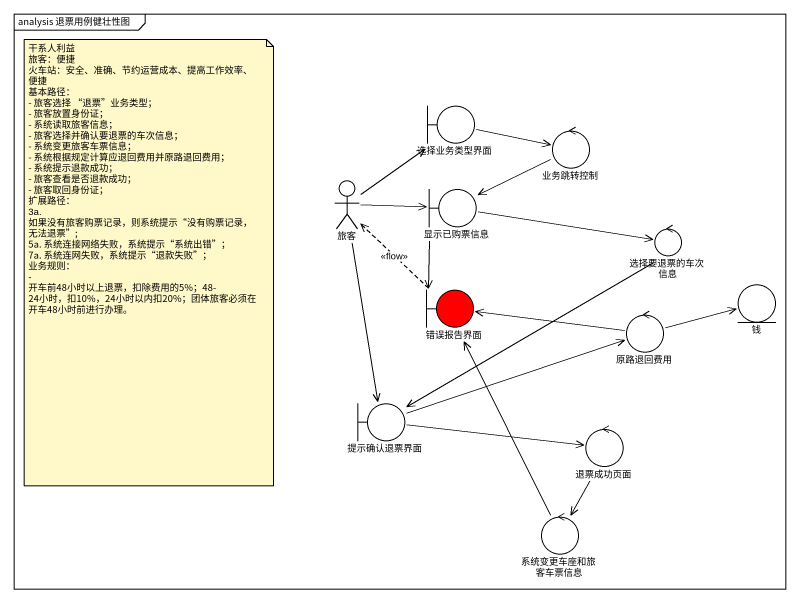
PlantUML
@startuml
mainframe analysis 退票用例健壮性图
boundary 选择业务类型界面
control 业务跳转控制
actor 旅客
boundary 显示已购票信息
control 选择要退票的车次信息
boundary 错误报告界面 #FF0000
entity 钱
control 原路退回费用
boundary 提示确认退票界面
control 退票成功页面
control 系统变更车座和旅客车票信息
选择业务类型界面 -right-> 业务跳转控制
业务跳转控制 -left-> 显示已购票信息
旅客 -up-> 选择业务类型界面
旅客 -right-> 显示已购票信息
旅客 --> 提示确认退票界面
显示已购票信息 -right-> 选择要退票的车次信息
显示已购票信息 --> 错误报告界面
选择要退票的车次信息 --> 提示确认退票界面
错误报告界面 .up.> 旅客 : <<flow>>
原路退回费用 -left-> 错误报告界面
原路退回费用 -right-> 钱
提示确认退票界面 -right-> 原路退回费用
提示确认退票界面 -right-> 退票成功页面
退票成功页面 --> 系统变更车座和旅客车票信息
系统变更车座和旅客车票信息 -up-> 错误报告界面
note as N1
  干系人利益
  旅客：便捷
  火车站：安全、准确、节约运营成本、提高工作效率、便捷
  基本路径：
  - 旅客选择 “退票”业务类型；
  - 旅客放置身份证；
  - 系统读取旅客信息；
  - 旅客选择并确认要退票的车次信息；
  - 系统变更旅客车票信息；
  - 系统根据规定计算应退回费用并原路退回费用；
  - 系统提示退款成功；
  - 旅客查看是否退款成功；
  - 旅客取回身份证；
  扩展路径：
  3a. 如果没有旅客购票记录，则系统提示“没有购票记录，无法退票”;
  5a. 系统连接网络失败，系统提示“系统出错”；
  7a. 系统连网失败，系统提示“退款失败”；
  业务规则：
  - 开车前48小时以上退票，扣除费用的5%；48-24小时，扣10%，24小时以内扣20%；团体旅客必须在开车48小时前进行办理。
end note
@enduml
